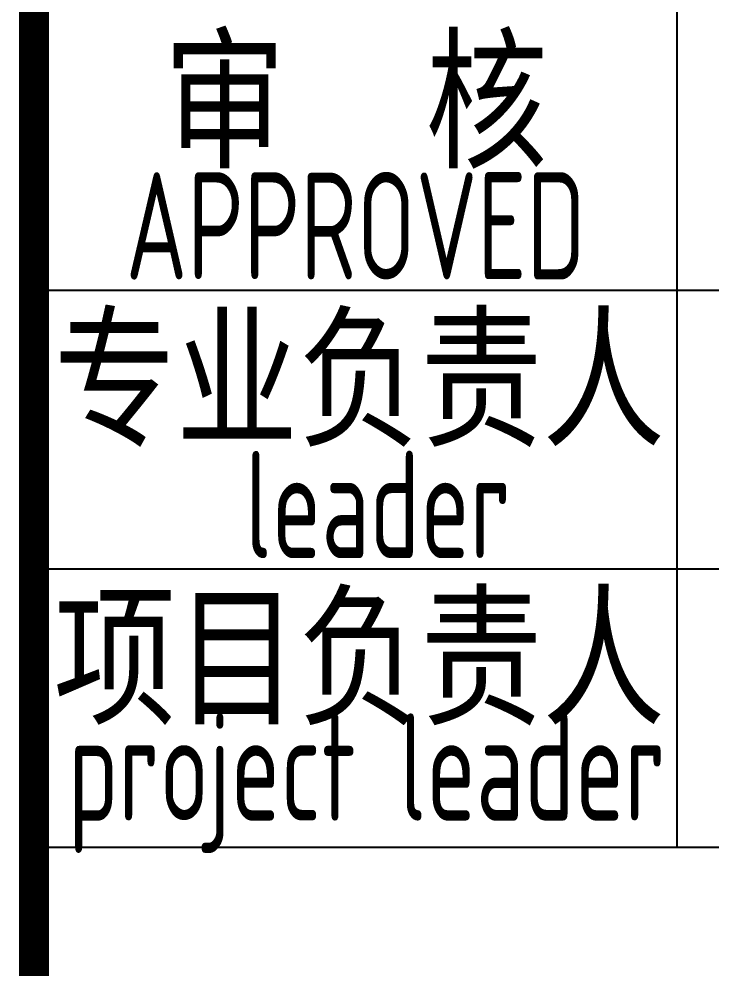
# Model space of a CAD drawing. Extents: x 4689302 to 7068445, y -422737 to 2032183.
# Drawn here: x 4753872 to 4755488, y -420521 to -418305 of the extents above; entities that cross this region are included whole.
import ezdxf
from ezdxf.enums import TextEntityAlignment as Align

# ---------------------------------------------------------------- set-up
doc = ezdxf.new("R2010")
doc.units = 0
doc.header["$LTSCALE"] = 1000
doc.header["$MEASUREMENT"] = 0
doc.layers.get('0').update_dxf_attribs({"linetype": 'CONTINUOUS'})
doc.styles.add('AHD_TQ', font='sceie.shx', dxfattribs={"bigfont": 'sceic.shx'})

msp = doc.modelspace()

# ---------------------------------------------------------------- linework, layer by layer
for p, q in [((4755407.2, -420237.3), (4755407.2, -416987.3)), ((4753907.2, -418937.3), (4759407.2, -418937.3)), ((4753907.2, -419587.3), (4759407.2, -419587.3)), ((4753907.2, -420237.3), (4771907.2, -420237.3))]:
    msp.add_line(p, q)
at = {"const_width": 70}
msp.add_lwpolyline([(4753907.2, -415237.3), (4753907.2, -421237.3)], dxfattribs=at)

# ---------------------------------------------------------------- texts
at = {"style": 'AHD_TQ'}
for s, p in [('审  核', (4754657.2, -418487.3)), ('专业负责人', (4754665.5, -419137.3)), ('项目负责人', (4754665.5, -419787.3))]:
    msp.add_text(s, height=300, dxfattribs=at).set_placement(p, align=Align.MIDDLE)
at = {"style": 'AHD_TQ', "width": 0.75}
for s, p in [('APPROVED', (4754657.2, -418787.3)), ('leader', (4754709.1, -419437.3)), ('project leader', (4754682.7, -420087.3))]:
    msp.add_text(s, height=250, dxfattribs=at).set_placement(p, align=Align.MIDDLE)

doc.saveas('drawing.dxf')
